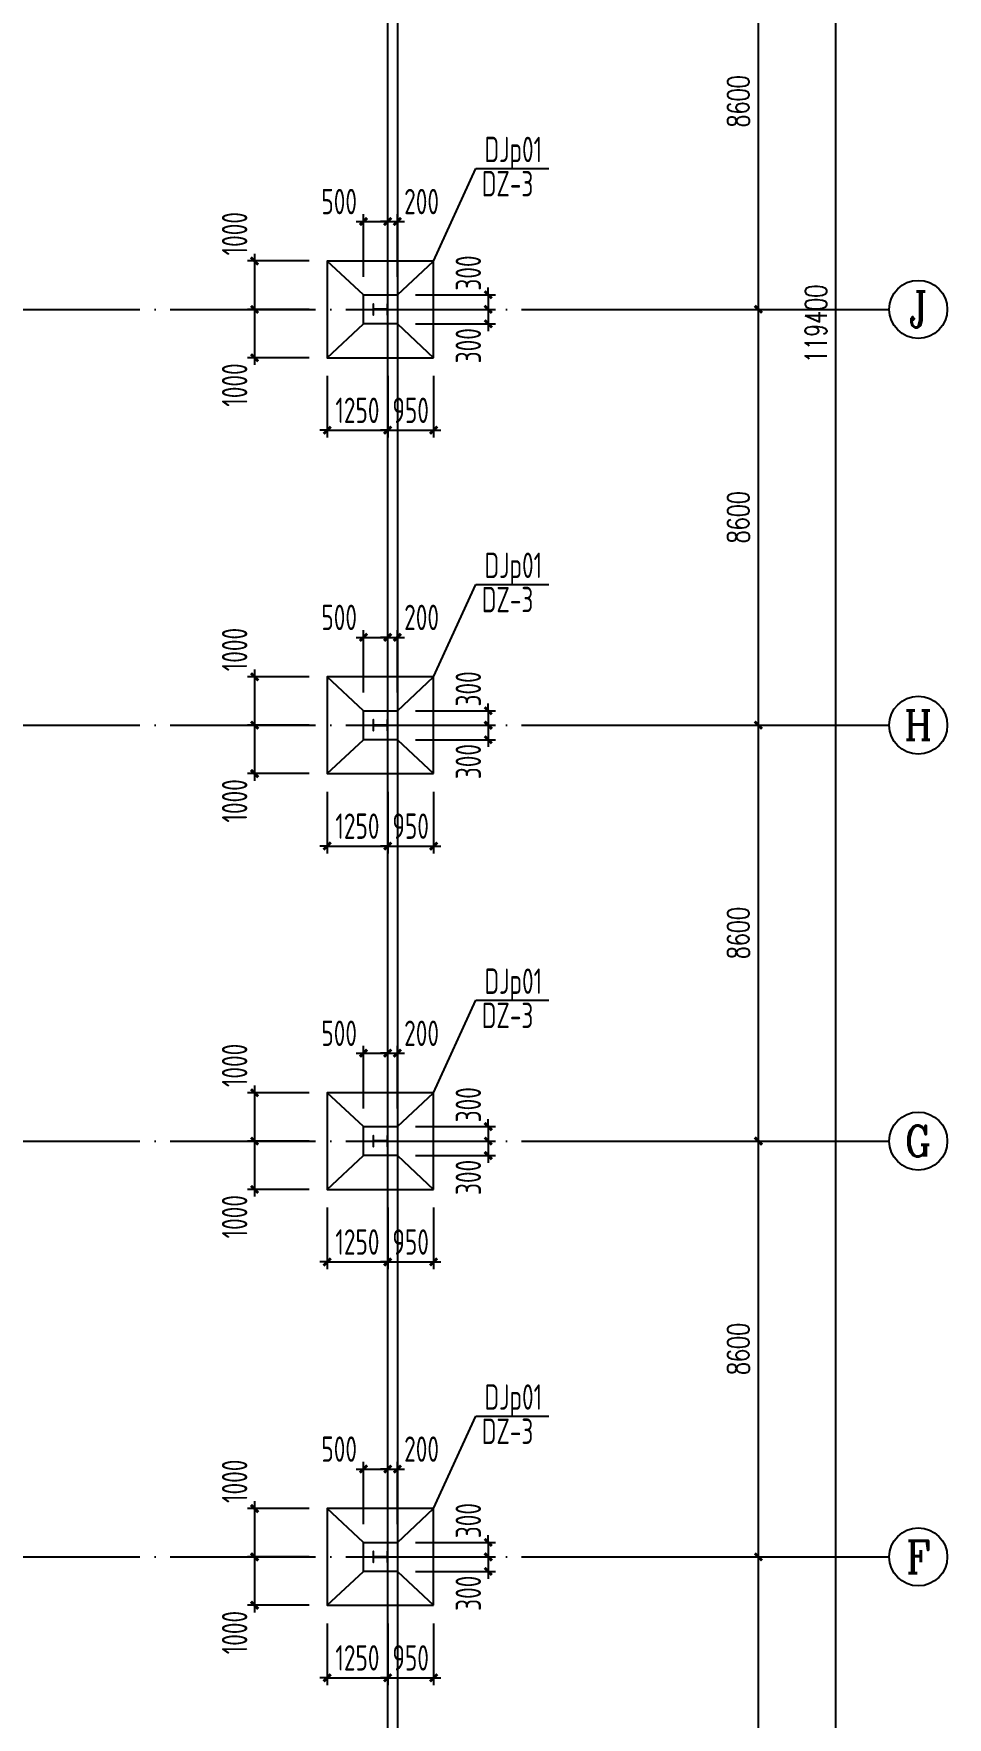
# Model space of a CAD drawing. Extents: x 899043 to 2598688, y -137197 to 211789.
# Drawn here: x 1167493 to 1186372, y 69834 to 104652 of the extents above; entities that cross this region are included whole.
import ezdxf
from ezdxf.enums import TextEntityAlignment as Align

# ---------------------------------------------------------------- set-up
doc = ezdxf.new("R2010")
doc.units = 0
doc.header["$LTSCALE"] = 1500
doc.header["$MEASUREMENT"] = 0
doc.linetypes.add('DOTE', pattern=[2.42, 2, -0.2, 0.02, -0.2])
for name, color, linetype in [('AXIS', 3, 'Continuous'), ('AXIS_TEXT', 7, 'Continuous'), ('BASE', 7, 'Continuous'), ('BASE_DIM', 3, 'Continuous'), ('BASE_NUM', 7, 'Continuous'), ('BASE_TEXT', 7, 'Continuous'), ('DIM', 3, 'Continuous'), ('M_Prof', 2, 'Continuous')]:
    doc.layers.add(name, color=color, linetype=linetype)
doc.styles.add('_TCH_AXIS', font='COMPLEX', dxfattribs={"bigfont": 'GBCBIG'})
doc.styles.add('_TCH_DIM_T3', font='SIMPLEX', dxfattribs={"width": 0.705882, "bigfont": 'GBCBIG'})
doc.styles.add('COMPLEX', font='COMPLEX')
doc.styles.add('TSSD_Dimension', font='Tssdeng.shx', dxfattribs={"width": 0.7, "bigfont": 'hztxt.shx'})
doc.styles.add('TSSD_Label', font='Tssdeng.shx', dxfattribs={"width": 0.7, "bigfont": 'hztxt.shx'})
doc.dimstyles.new('_TCH_ARCH&&150', dxfattribs={"dimtxt": 446.25, "dimasz": 150, "dimexe": 375, "dimexo": 450, "dimgap": 189.375, "dimtad": 1, "dimdec": 0, "dimzin": 0, "dimdsep": 46, "dimtxsty": '_TCH_DIM_T3', "dimblk": 'ARCHTICK', "dimcen": 0.09, "dimclrt": 7, "dimazin": 2, "dimtfac": 1, "dimtdec": 0, "dimtix": 1, "dimtmove": 2, "dimatfit": 3, "dimfxl": 0, "dimtolj": 1, "dimtzin": 0, "dimarcsym": 0})
doc.dimstyles.new('TSSD_150_150', dxfattribs={"dimtxt": 525, "dimasz": 150, "dimexe": 150, "dimexo": 375, "dimgap": 150, "dimtad": 1, "dimdec": 0, "dimzin": 0, "dimdsep": 46, "dimtxsty": 'TSSD_Dimension', "dimblk": 'ARCHTICK', "dimblk1": 'ARCHTICK', "dimblk2": 'ARCHTICK', "dimcen": 0, "dimdle": 150, "dimclrt": 7, "dimadec": 0, "dimazin": 0, "dimtfac": 1, "dimtdec": 0, "dimtix": 1, "dimtmove": 2, "dimatfit": 3, "dimfxl": 0, "dimtolj": 1, "dimtzin": 0, "dimarcsym": 0})

# ---------------------------------------------------------------- blocks, each defined once
blk = doc.blocks.new('_ArchTick')
at = {"color": 0, "linetype": 'ByBlock', "const_width": 0.4}
blk.add_lwpolyline([(-0.5, -0.5), (0.5, 0.5)], dxfattribs=at)
blk = doc.blocks.new('*D212')
at = {"layer": 'AXIS', "color": 0, "lineweight": -2}
for p, q in [((1198940, -129077), (1203865, -129077)), ((1203490, -137677), (1203490, -129077)), ((1198940, -137677), (1203865, -137677))]:
    blk.add_line(p, q, dxfattribs=at)
at = {"layer": 'Defpoints', "color": 0}
for p in [(1198490, -129077), (1203490, -129077), (1198490, -137677)]:
    blk.add_point(p, dxfattribs=at)
at = {"layer": 'AXIS', "color": 0, "lineweight": -2, "xscale": 150, "yscale": 150, "zscale": 150}
for p, rotation in [((1203490, -129077), 90), ((1203490, -137677), 270)]:
    blk.add_blockref('_ArchTick', p, dxfattribs=dict(at, rotation=rotation))
at = {"layer": 'AXIS', "color": 7, "insert": (1203078, -133377), "char_height": 446.2, "attachment_point": 5, "rotation": 90, "style": '_TCH_DIM_T3'}
blk.add_mtext('\\A1;8600', dxfattribs=at)
blk = doc.blocks.new('*D213')
at = {"layer": 'AXIS', "color": 0, "lineweight": -2}
for p, q in [((1198940, -120477), (1203865, -120477)), ((1203490, -129077), (1203490, -120477)), ((1198940, -129077), (1203865, -129077))]:
    blk.add_line(p, q, dxfattribs=at)
at = {"layer": 'Defpoints', "color": 0}
for p in [(1198490, -120477), (1203490, -120477), (1198490, -129077)]:
    blk.add_point(p, dxfattribs=at)
at = {"layer": 'AXIS', "color": 0, "lineweight": -2, "xscale": 150, "yscale": 150, "zscale": 150}
for p, rotation in [((1203490, -120477), 90), ((1203490, -129077), 270)]:
    blk.add_blockref('_ArchTick', p, dxfattribs=dict(at, rotation=rotation))
at = {"layer": 'AXIS', "color": 7, "insert": (1203078, -124777), "char_height": 446.2, "attachment_point": 5, "rotation": 90, "style": '_TCH_DIM_T3'}
blk.add_mtext('\\A1;8600', dxfattribs=at)
blk = doc.blocks.new('*D214')
at = {"layer": 'AXIS', "color": 0, "lineweight": -2}
for p, q in [((1198940, -111877), (1203865, -111877)), ((1203490, -120477), (1203490, -111877)), ((1198940, -120477), (1203865, -120477))]:
    blk.add_line(p, q, dxfattribs=at)
at = {"layer": 'Defpoints', "color": 0}
for p in [(1198490, -111877), (1203490, -111877), (1198490, -120477)]:
    blk.add_point(p, dxfattribs=at)
at = {"layer": 'AXIS', "color": 0, "lineweight": -2, "xscale": 150, "yscale": 150, "zscale": 150}
for p, rotation in [((1203490, -111877), 90), ((1203490, -120477), 270)]:
    blk.add_blockref('_ArchTick', p, dxfattribs=dict(at, rotation=rotation))
at = {"layer": 'AXIS', "color": 7, "insert": (1203078, -116177), "char_height": 446.2, "attachment_point": 5, "rotation": 90, "style": '_TCH_DIM_T3'}
blk.add_mtext('\\A1;8600', dxfattribs=at)
blk = doc.blocks.new('*D215')
at = {"layer": 'AXIS', "color": 0, "lineweight": -2}
for p, q in [((1198940, -103277), (1203865, -103277)), ((1203490, -111877), (1203490, -103277)), ((1198940, -111877), (1203865, -111877))]:
    blk.add_line(p, q, dxfattribs=at)
at = {"layer": 'Defpoints', "color": 0}
for p in [(1198490, -103277), (1203490, -103277), (1198490, -111877)]:
    blk.add_point(p, dxfattribs=at)
at = {"layer": 'AXIS', "color": 0, "lineweight": -2, "xscale": 150, "yscale": 150, "zscale": 150}
for p, rotation in [((1203490, -103277), 90), ((1203490, -111877), 270)]:
    blk.add_blockref('_ArchTick', p, dxfattribs=dict(at, rotation=rotation))
at = {"layer": 'AXIS', "color": 7, "insert": (1203078, -107577), "char_height": 446.2, "attachment_point": 5, "rotation": 90, "style": '_TCH_DIM_T3'}
blk.add_mtext('\\A1;8600', dxfattribs=at)
blk = doc.blocks.new('*D216')
at = {"layer": 'AXIS', "color": 0, "lineweight": -2}
for p, q in [((1198940, -94677), (1203865, -94677)), ((1203490, -103277), (1203490, -94677)), ((1198940, -103277), (1203865, -103277))]:
    blk.add_line(p, q, dxfattribs=at)
at = {"layer": 'Defpoints', "color": 0}
for p in [(1198490, -94677), (1203490, -94677), (1198490, -103277)]:
    blk.add_point(p, dxfattribs=at)
at = {"layer": 'AXIS', "color": 0, "lineweight": -2, "xscale": 150, "yscale": 150, "zscale": 150}
for p, rotation in [((1203490, -94677), 90), ((1203490, -103277), 270)]:
    blk.add_blockref('_ArchTick', p, dxfattribs=dict(at, rotation=rotation))
at = {"layer": 'AXIS', "color": 7, "insert": (1203078, -98977), "char_height": 446.2, "attachment_point": 5, "rotation": 90, "style": '_TCH_DIM_T3'}
blk.add_mtext('\\A1;8600', dxfattribs=at)
blk = doc.blocks.new('*D223')
at = {"layer": 'AXIS', "color": 0, "lineweight": -2}
for p, q in [((1198940, -43877), (1205465, -43877)), ((1205090, -163277), (1205090, -43877)), ((1198940, -163277), (1205465, -163277))]:
    blk.add_line(p, q, dxfattribs=at)
at = {"layer": 'Defpoints', "color": 0}
for p in [(1198490, -43877), (1205090, -43877), (1198490, -163277)]:
    blk.add_point(p, dxfattribs=at)
at = {"layer": 'AXIS', "color": 0, "lineweight": -2, "xscale": 150, "yscale": 150, "zscale": 150}
for p, rotation in [((1205090, -43877), 90), ((1205090, -163277), 270)]:
    blk.add_blockref('_ArchTick', p, dxfattribs=dict(at, rotation=rotation))
at = {"layer": 'AXIS', "color": 7, "insert": (1204678, -103577), "char_height": 446.2, "attachment_point": 5, "rotation": 90, "style": '_TCH_DIM_T3'}
blk.add_mtext('\\A1;119400', dxfattribs=at)
blk = doc.blocks.new('_AXISO')
blk.add_circle((0, 0), 0.5)
at = {"layer": 'AXIS_TEXT', "style": 'COMPLEX', "width": 1.041667}
blk.add_attdef('A', text='', height=0.56, dxfattribs=at).set_placement((-0.25, -0.28), (0.25, -0.28), align=Align.FIT)
blk = doc.blocks.new('A$C0BB32EA6')
at = {"layer": 'M_Prof'}
for points in [[(54000, -59510), (54000, -59290), (53990, -59290), (53990, -59396), (53710, -59396), (53710, -59290), (53700, -59290), (53700, -59510), (53710, -59510), (53710, -59404), (53990, -59404), (53990, -59510)], [(54000, -68110), (54000, -67890), (53990, -67890), (53990, -67996), (53710, -67996), (53710, -67890), (53700, -67890), (53700, -68110), (53710, -68110), (53710, -68004), (53990, -68004), (53990, -68110)], [(54000, -76710), (54000, -76490), (53990, -76490), (53990, -76596), (53710, -76596), (53710, -76490), (53700, -76490), (53700, -76710), (53710, -76710), (53710, -76604), (53990, -76604), (53990, -76710)], [(54000, -85310), (54000, -85090), (53990, -85090), (53990, -85196), (53710, -85196), (53710, -85090), (53700, -85090), (53700, -85310), (53710, -85310), (53710, -85204), (53990, -85204), (53990, -85310)]]:
    blk.add_lwpolyline(points, close=True, dxfattribs=at)
blk = doc.blocks.new('A$C2EA612DB')
at = {"layer": 'M_Prof'}
blk.add_blockref('A$C0BB32EA6', (-54000, 110765), dxfattribs=at)
blk = doc.blocks.new('*D1689')
at = {"layer": 'BASE_DIM', "color": 0, "lineweight": -2}
for p, q in [((1173558, 97576), (1173558, 96301)), ((1174808, 97576), (1174808, 96301)), ((1173558, 96451), (1173408, 96451)), ((1173558, 96451), (1174808, 96451)), ((1174808, 96451), (1174958, 96451))]:
    blk.add_line(p, q, dxfattribs=at)
at = {"layer": 'Defpoints', "color": 0}
for p in [(1173558, 97951), (1174808, 97951), (1174808, 96451)]:
    blk.add_point(p, dxfattribs=at)
at = {"layer": 'BASE_DIM', "color": 0, "lineweight": -2, "xscale": 150, "yscale": 150, "zscale": 150}
blk.add_blockref('_ArchTick', (1173558, 96451), dxfattribs=at)
at = {"layer": 'BASE_DIM', "color": 0, "lineweight": -2, "xscale": 150, "yscale": 150, "zscale": 150, "rotation": 180}
blk.add_blockref('_ArchTick', (1174808, 96451), dxfattribs=at)
at = {"layer": 'BASE_DIM', "color": 7, "insert": (1174183, 96863), "char_height": 525, "attachment_point": 5, "style": 'TSSD_Dimension'}
blk.add_mtext('\\A1;1250', dxfattribs=at)
blk = doc.blocks.new('*D1690')
at = {"layer": 'BASE_DIM', "color": 0, "lineweight": -2}
for p, q in [((1174808, 97576), (1174808, 96301)), ((1175758, 97576), (1175758, 96301)), ((1174808, 96451), (1174658, 96451)), ((1174808, 96451), (1175758, 96451)), ((1175758, 96451), (1175908, 96451))]:
    blk.add_line(p, q, dxfattribs=at)
at = {"layer": 'Defpoints', "color": 0}
for p in [(1174808, 97951), (1175758, 97951), (1175758, 96451)]:
    blk.add_point(p, dxfattribs=at)
at = {"layer": 'BASE_DIM', "color": 0, "lineweight": -2, "xscale": 150, "yscale": 150, "zscale": 150}
blk.add_blockref('_ArchTick', (1174808, 96451), dxfattribs=at)
at = {"layer": 'BASE_DIM', "color": 0, "lineweight": -2, "xscale": 150, "yscale": 150, "zscale": 150, "rotation": 180}
blk.add_blockref('_ArchTick', (1175758, 96451), dxfattribs=at)
at = {"layer": 'BASE_DIM', "color": 7, "insert": (1175283, 96863), "char_height": 525, "attachment_point": 5, "style": 'TSSD_Dimension'}
blk.add_mtext('\\A1;950', dxfattribs=at)
blk = doc.blocks.new('*D1691')
at = {"layer": 'BASE_DIM', "color": 0, "lineweight": -2}
for p, q in [((1173183, 99951), (1171908, 99951)), ((1172058, 100101), (1172058, 98801)), ((1173183, 98951), (1171908, 98951))]:
    blk.add_line(p, q, dxfattribs=at)
at = {"layer": 'Defpoints', "color": 0}
for p in [(1173558, 99951), (1172058, 98951), (1173558, 98951)]:
    blk.add_point(p, dxfattribs=at)
at = {"layer": 'BASE_DIM', "color": 0, "lineweight": -2, "xscale": 150, "yscale": 150, "zscale": 150}
for p, rotation in [((1172058, 99951), 90), ((1172058, 98951), 270)]:
    blk.add_blockref('_ArchTick', p, dxfattribs=dict(at, rotation=rotation))
at = {"layer": 'BASE_DIM', "color": 7, "insert": (1171645, 100515), "char_height": 525, "attachment_point": 5, "rotation": 90, "style": 'TSSD_Dimension'}
blk.add_mtext('\\A1;1000', dxfattribs=at)
blk = doc.blocks.new('*D1692')
at = {"layer": 'BASE_DIM', "color": 0, "lineweight": -2}
for p, q in [((1173183, 98951), (1171908, 98951)), ((1172058, 99101), (1172058, 97801)), ((1173183, 97951), (1171908, 97951))]:
    blk.add_line(p, q, dxfattribs=at)
at = {"layer": 'Defpoints', "color": 0}
for p in [(1173558, 98951), (1172058, 97951), (1173558, 97951)]:
    blk.add_point(p, dxfattribs=at)
at = {"layer": 'BASE_DIM', "color": 0, "lineweight": -2, "xscale": 150, "yscale": 150, "zscale": 150}
for p, rotation in [((1172058, 98951), 90), ((1172058, 97951), 270)]:
    blk.add_blockref('_ArchTick', p, dxfattribs=dict(at, rotation=rotation))
at = {"layer": 'BASE_DIM', "color": 7, "insert": (1171645, 97386), "char_height": 525, "attachment_point": 5, "rotation": 90, "style": 'TSSD_Dimension'}
blk.add_mtext('\\A1;1000', dxfattribs=at)
blk = doc.blocks.new('*D1693')
at = {"layer": 'Defpoints', "color": 0}
for p in [(1174808, 100768), (1174308, 99251), (1174808, 99251)]:
    blk.add_point(p, dxfattribs=at)
at = {"layer": 'DIM', "color": 0, "lineweight": -2}
for p, q in [((1174158, 100768), (1174958, 100768)), ((1174308, 99626), (1174308, 100918)), ((1174808, 99626), (1174808, 100918))]:
    blk.add_line(p, q, dxfattribs=at)
at = {"layer": 'DIM', "color": 0, "lineweight": -2, "xscale": 150, "yscale": 150, "zscale": 150, "rotation": 180}
blk.add_blockref('_ArchTick', (1174308, 100768), dxfattribs=at)
at = {"layer": 'DIM', "color": 0, "lineweight": -2, "xscale": 150, "yscale": 150, "zscale": 150}
blk.add_blockref('_ArchTick', (1174808, 100768), dxfattribs=at)
at = {"layer": 'DIM', "color": 7, "insert": (1173806, 101180), "char_height": 525, "attachment_point": 5, "style": 'TSSD_Dimension'}
blk.add_mtext('\\A1;500', dxfattribs=at)
blk = doc.blocks.new('*D1694')
at = {"layer": 'Defpoints', "color": 0}
for p in [(1175008, 100768), (1174808, 99251), (1175008, 99251)]:
    blk.add_point(p, dxfattribs=at)
at = {"layer": 'DIM', "color": 0, "lineweight": -2}
for p, q in [((1174808, 100768), (1174658, 100768)), ((1174808, 99626), (1174808, 100918)), ((1174808, 100768), (1175008, 100768)), ((1175008, 99626), (1175008, 100918)), ((1175008, 100768), (1175158, 100768))]:
    blk.add_line(p, q, dxfattribs=at)
at = {"layer": 'DIM', "color": 0, "lineweight": -2, "xscale": 150, "yscale": 150, "zscale": 150}
blk.add_blockref('_ArchTick', (1174808, 100768), dxfattribs=at)
at = {"layer": 'DIM', "color": 0, "lineweight": -2, "xscale": 150, "yscale": 150, "zscale": 150, "rotation": 180}
blk.add_blockref('_ArchTick', (1175008, 100768), dxfattribs=at)
at = {"layer": 'DIM', "color": 7, "insert": (1175509, 101180), "char_height": 525, "attachment_point": 5, "style": 'TSSD_Dimension'}
blk.add_mtext('\\A1;200', dxfattribs=at)
blk = doc.blocks.new('*D1695')
at = {"layer": 'Defpoints', "color": 0}
for p in [(1175008, 99251), (1175058, 98951), (1176886, 98951)]:
    blk.add_point(p, dxfattribs=at)
at = {"layer": 'DIM', "color": 0, "lineweight": -2}
for p, q in [((1175383, 99251), (1177036, 99251)), ((1176886, 99251), (1176886, 99401)), ((1176886, 99251), (1176886, 98951)), ((1175433, 98951), (1177036, 98951)), ((1176886, 98951), (1176886, 98801))]:
    blk.add_line(p, q, dxfattribs=at)
at = {"layer": 'DIM', "color": 0, "lineweight": -2, "xscale": 150, "yscale": 150, "zscale": 150}
for p, rotation in [((1176886, 99251), 270), ((1176886, 98951), 90)]:
    blk.add_blockref('_ArchTick', p, dxfattribs=dict(at, rotation=rotation))
at = {"layer": 'DIM', "color": 7, "insert": (1176474, 99702), "char_height": 525, "attachment_point": 5, "rotation": 90, "style": 'TSSD_Dimension'}
blk.add_mtext('\\A1;300', dxfattribs=at)
blk = doc.blocks.new('*D1696')
at = {"layer": 'Defpoints', "color": 0}
for p in [(1175058, 98951), (1175008, 98651), (1176886, 98651)]:
    blk.add_point(p, dxfattribs=at)
at = {"layer": 'DIM', "color": 0, "lineweight": -2}
for p, q in [((1175433, 98951), (1177036, 98951)), ((1176886, 99101), (1176886, 98501)), ((1175383, 98651), (1177036, 98651))]:
    blk.add_line(p, q, dxfattribs=at)
at = {"layer": 'DIM', "color": 0, "lineweight": -2, "xscale": 150, "yscale": 150, "zscale": 150}
for p, rotation in [((1176886, 98951), 90), ((1176886, 98651), 270)]:
    blk.add_blockref('_ArchTick', p, dxfattribs=dict(at, rotation=rotation))
at = {"layer": 'DIM', "color": 7, "insert": (1176474, 98199), "char_height": 525, "attachment_point": 5, "rotation": 90, "style": 'TSSD_Dimension'}
blk.add_mtext('\\A1;300', dxfattribs=at)
blk = doc.blocks.new('*D1705')
at = {"layer": 'BASE_DIM', "color": 0, "lineweight": -2}
for p, q in [((1173558, 88976), (1173558, 87701)), ((1174808, 88976), (1174808, 87701)), ((1173558, 87851), (1173408, 87851)), ((1173558, 87851), (1174808, 87851)), ((1174808, 87851), (1174958, 87851))]:
    blk.add_line(p, q, dxfattribs=at)
at = {"layer": 'Defpoints', "color": 0}
for p in [(1173558, 89351), (1174808, 89351), (1174808, 87851)]:
    blk.add_point(p, dxfattribs=at)
at = {"layer": 'BASE_DIM', "color": 0, "lineweight": -2, "xscale": 150, "yscale": 150, "zscale": 150}
blk.add_blockref('_ArchTick', (1173558, 87851), dxfattribs=at)
at = {"layer": 'BASE_DIM', "color": 0, "lineweight": -2, "xscale": 150, "yscale": 150, "zscale": 150, "rotation": 180}
blk.add_blockref('_ArchTick', (1174808, 87851), dxfattribs=at)
at = {"layer": 'BASE_DIM', "color": 7, "insert": (1174183, 88263), "char_height": 525, "attachment_point": 5, "style": 'TSSD_Dimension'}
blk.add_mtext('\\A1;1250', dxfattribs=at)
blk = doc.blocks.new('*D1706')
at = {"layer": 'BASE_DIM', "color": 0, "lineweight": -2}
for p, q in [((1174808, 88976), (1174808, 87701)), ((1175758, 88976), (1175758, 87701)), ((1174808, 87851), (1174658, 87851)), ((1174808, 87851), (1175758, 87851)), ((1175758, 87851), (1175908, 87851))]:
    blk.add_line(p, q, dxfattribs=at)
at = {"layer": 'Defpoints', "color": 0}
for p in [(1174808, 89351), (1175758, 89351), (1175758, 87851)]:
    blk.add_point(p, dxfattribs=at)
at = {"layer": 'BASE_DIM', "color": 0, "lineweight": -2, "xscale": 150, "yscale": 150, "zscale": 150}
blk.add_blockref('_ArchTick', (1174808, 87851), dxfattribs=at)
at = {"layer": 'BASE_DIM', "color": 0, "lineweight": -2, "xscale": 150, "yscale": 150, "zscale": 150, "rotation": 180}
blk.add_blockref('_ArchTick', (1175758, 87851), dxfattribs=at)
at = {"layer": 'BASE_DIM', "color": 7, "insert": (1175283, 88263), "char_height": 525, "attachment_point": 5, "style": 'TSSD_Dimension'}
blk.add_mtext('\\A1;950', dxfattribs=at)
blk = doc.blocks.new('*D1707')
at = {"layer": 'BASE_DIM', "color": 0, "lineweight": -2}
for p, q in [((1173183, 91351), (1171908, 91351)), ((1172058, 91501), (1172058, 90201)), ((1173183, 90351), (1171908, 90351))]:
    blk.add_line(p, q, dxfattribs=at)
at = {"layer": 'Defpoints', "color": 0}
for p in [(1173558, 91351), (1172058, 90351), (1173558, 90351)]:
    blk.add_point(p, dxfattribs=at)
at = {"layer": 'BASE_DIM', "color": 0, "lineweight": -2, "xscale": 150, "yscale": 150, "zscale": 150}
for p, rotation in [((1172058, 91351), 90), ((1172058, 90351), 270)]:
    blk.add_blockref('_ArchTick', p, dxfattribs=dict(at, rotation=rotation))
at = {"layer": 'BASE_DIM', "color": 7, "insert": (1171645, 91915), "char_height": 525, "attachment_point": 5, "rotation": 90, "style": 'TSSD_Dimension'}
blk.add_mtext('\\A1;1000', dxfattribs=at)
blk = doc.blocks.new('*D1708')
at = {"layer": 'BASE_DIM', "color": 0, "lineweight": -2}
for p, q in [((1173183, 90351), (1171908, 90351)), ((1172058, 90501), (1172058, 89201)), ((1173183, 89351), (1171908, 89351))]:
    blk.add_line(p, q, dxfattribs=at)
at = {"layer": 'Defpoints', "color": 0}
for p in [(1173558, 90351), (1172058, 89351), (1173558, 89351)]:
    blk.add_point(p, dxfattribs=at)
at = {"layer": 'BASE_DIM', "color": 0, "lineweight": -2, "xscale": 150, "yscale": 150, "zscale": 150}
for p, rotation in [((1172058, 90351), 90), ((1172058, 89351), 270)]:
    blk.add_blockref('_ArchTick', p, dxfattribs=dict(at, rotation=rotation))
at = {"layer": 'BASE_DIM', "color": 7, "insert": (1171645, 88786), "char_height": 525, "attachment_point": 5, "rotation": 90, "style": 'TSSD_Dimension'}
blk.add_mtext('\\A1;1000', dxfattribs=at)
blk = doc.blocks.new('*D1709')
at = {"layer": 'Defpoints', "color": 0}
for p in [(1174808, 92168), (1174308, 90651), (1174808, 90651)]:
    blk.add_point(p, dxfattribs=at)
at = {"layer": 'DIM', "color": 0, "lineweight": -2}
for p, q in [((1174308, 91026), (1174308, 92318)), ((1174808, 91026), (1174808, 92318)), ((1174158, 92168), (1174958, 92168))]:
    blk.add_line(p, q, dxfattribs=at)
at = {"layer": 'DIM', "color": 0, "lineweight": -2, "xscale": 150, "yscale": 150, "zscale": 150, "rotation": 180}
blk.add_blockref('_ArchTick', (1174308, 92168), dxfattribs=at)
at = {"layer": 'DIM', "color": 0, "lineweight": -2, "xscale": 150, "yscale": 150, "zscale": 150}
blk.add_blockref('_ArchTick', (1174808, 92168), dxfattribs=at)
at = {"layer": 'DIM', "color": 7, "insert": (1173806, 92580), "char_height": 525, "attachment_point": 5, "style": 'TSSD_Dimension'}
blk.add_mtext('\\A1;500', dxfattribs=at)
blk = doc.blocks.new('*D1710')
at = {"layer": 'Defpoints', "color": 0}
for p in [(1175008, 92168), (1174808, 90651), (1175008, 90651)]:
    blk.add_point(p, dxfattribs=at)
at = {"layer": 'DIM', "color": 0, "lineweight": -2}
for p, q in [((1174808, 91026), (1174808, 92318)), ((1175008, 91026), (1175008, 92318)), ((1174808, 92168), (1174658, 92168)), ((1174808, 92168), (1175008, 92168)), ((1175008, 92168), (1175158, 92168))]:
    blk.add_line(p, q, dxfattribs=at)
at = {"layer": 'DIM', "color": 0, "lineweight": -2, "xscale": 150, "yscale": 150, "zscale": 150}
blk.add_blockref('_ArchTick', (1174808, 92168), dxfattribs=at)
at = {"layer": 'DIM', "color": 0, "lineweight": -2, "xscale": 150, "yscale": 150, "zscale": 150, "rotation": 180}
blk.add_blockref('_ArchTick', (1175008, 92168), dxfattribs=at)
at = {"layer": 'DIM', "color": 7, "insert": (1175509, 92580), "char_height": 525, "attachment_point": 5, "style": 'TSSD_Dimension'}
blk.add_mtext('\\A1;200', dxfattribs=at)
blk = doc.blocks.new('*D1711')
at = {"layer": 'Defpoints', "color": 0}
for p in [(1175008, 90651), (1175058, 90351), (1176886, 90351)]:
    blk.add_point(p, dxfattribs=at)
at = {"layer": 'DIM', "color": 0, "lineweight": -2}
for p, q in [((1175383, 90651), (1177036, 90651)), ((1176886, 90651), (1176886, 90801)), ((1176886, 90651), (1176886, 90351)), ((1175433, 90351), (1177036, 90351)), ((1176886, 90351), (1176886, 90201))]:
    blk.add_line(p, q, dxfattribs=at)
at = {"layer": 'DIM', "color": 0, "lineweight": -2, "xscale": 150, "yscale": 150, "zscale": 150}
for p, rotation in [((1176886, 90651), 270), ((1176886, 90351), 90)]:
    blk.add_blockref('_ArchTick', p, dxfattribs=dict(at, rotation=rotation))
at = {"layer": 'DIM', "color": 7, "insert": (1176474, 91102), "char_height": 525, "attachment_point": 5, "rotation": 90, "style": 'TSSD_Dimension'}
blk.add_mtext('\\A1;300', dxfattribs=at)
blk = doc.blocks.new('*D1712')
at = {"layer": 'Defpoints', "color": 0}
for p in [(1175058, 90351), (1175008, 90051), (1176886, 90051)]:
    blk.add_point(p, dxfattribs=at)
at = {"layer": 'DIM', "color": 0, "lineweight": -2}
for p, q in [((1175433, 90351), (1177036, 90351)), ((1176886, 90501), (1176886, 89901)), ((1175383, 90051), (1177036, 90051))]:
    blk.add_line(p, q, dxfattribs=at)
at = {"layer": 'DIM', "color": 0, "lineweight": -2, "xscale": 150, "yscale": 150, "zscale": 150}
for p, rotation in [((1176886, 90351), 90), ((1176886, 90051), 270)]:
    blk.add_blockref('_ArchTick', p, dxfattribs=dict(at, rotation=rotation))
at = {"layer": 'DIM', "color": 7, "insert": (1176474, 89599), "char_height": 525, "attachment_point": 5, "rotation": 90, "style": 'TSSD_Dimension'}
blk.add_mtext('\\A1;300', dxfattribs=at)
blk = doc.blocks.new('*D1721')
at = {"layer": 'BASE_DIM', "color": 0, "lineweight": -2}
for p, q in [((1173558, 80376), (1173558, 79101)), ((1174808, 80376), (1174808, 79101)), ((1173558, 79251), (1173408, 79251)), ((1173558, 79251), (1174808, 79251)), ((1174808, 79251), (1174958, 79251))]:
    blk.add_line(p, q, dxfattribs=at)
at = {"layer": 'Defpoints', "color": 0}
for p in [(1173558, 80751), (1174808, 80751), (1174808, 79251)]:
    blk.add_point(p, dxfattribs=at)
at = {"layer": 'BASE_DIM', "color": 0, "lineweight": -2, "xscale": 150, "yscale": 150, "zscale": 150}
blk.add_blockref('_ArchTick', (1173558, 79251), dxfattribs=at)
at = {"layer": 'BASE_DIM', "color": 0, "lineweight": -2, "xscale": 150, "yscale": 150, "zscale": 150, "rotation": 180}
blk.add_blockref('_ArchTick', (1174808, 79251), dxfattribs=at)
at = {"layer": 'BASE_DIM', "color": 7, "insert": (1174183, 79663), "char_height": 525, "attachment_point": 5, "style": 'TSSD_Dimension'}
blk.add_mtext('\\A1;1250', dxfattribs=at)
blk = doc.blocks.new('*D1722')
at = {"layer": 'BASE_DIM', "color": 0, "lineweight": -2}
for p, q in [((1174808, 80376), (1174808, 79101)), ((1175758, 80376), (1175758, 79101)), ((1174808, 79251), (1174658, 79251)), ((1174808, 79251), (1175758, 79251)), ((1175758, 79251), (1175908, 79251))]:
    blk.add_line(p, q, dxfattribs=at)
at = {"layer": 'Defpoints', "color": 0}
for p in [(1174808, 80751), (1175758, 80751), (1175758, 79251)]:
    blk.add_point(p, dxfattribs=at)
at = {"layer": 'BASE_DIM', "color": 0, "lineweight": -2, "xscale": 150, "yscale": 150, "zscale": 150}
blk.add_blockref('_ArchTick', (1174808, 79251), dxfattribs=at)
at = {"layer": 'BASE_DIM', "color": 0, "lineweight": -2, "xscale": 150, "yscale": 150, "zscale": 150, "rotation": 180}
blk.add_blockref('_ArchTick', (1175758, 79251), dxfattribs=at)
at = {"layer": 'BASE_DIM', "color": 7, "insert": (1175283, 79663), "char_height": 525, "attachment_point": 5, "style": 'TSSD_Dimension'}
blk.add_mtext('\\A1;950', dxfattribs=at)
blk = doc.blocks.new('*D1723')
at = {"layer": 'BASE_DIM', "color": 0, "lineweight": -2}
for p, q in [((1172058, 82901), (1172058, 81601)), ((1173183, 82751), (1171908, 82751)), ((1173183, 81751), (1171908, 81751))]:
    blk.add_line(p, q, dxfattribs=at)
at = {"layer": 'Defpoints', "color": 0}
for p in [(1173558, 82751), (1172058, 81751), (1173558, 81751)]:
    blk.add_point(p, dxfattribs=at)
at = {"layer": 'BASE_DIM', "color": 0, "lineweight": -2, "xscale": 150, "yscale": 150, "zscale": 150}
for p, rotation in [((1172058, 82751), 90), ((1172058, 81751), 270)]:
    blk.add_blockref('_ArchTick', p, dxfattribs=dict(at, rotation=rotation))
at = {"layer": 'BASE_DIM', "color": 7, "insert": (1171645, 83315), "char_height": 525, "attachment_point": 5, "rotation": 90, "style": 'TSSD_Dimension'}
blk.add_mtext('\\A1;1000', dxfattribs=at)
blk = doc.blocks.new('*D1724')
at = {"layer": 'BASE_DIM', "color": 0, "lineweight": -2}
for p, q in [((1172058, 81901), (1172058, 80601)), ((1173183, 81751), (1171908, 81751)), ((1173183, 80751), (1171908, 80751))]:
    blk.add_line(p, q, dxfattribs=at)
at = {"layer": 'Defpoints', "color": 0}
for p in [(1173558, 81751), (1172058, 80751), (1173558, 80751)]:
    blk.add_point(p, dxfattribs=at)
at = {"layer": 'BASE_DIM', "color": 0, "lineweight": -2, "xscale": 150, "yscale": 150, "zscale": 150}
for p, rotation in [((1172058, 81751), 90), ((1172058, 80751), 270)]:
    blk.add_blockref('_ArchTick', p, dxfattribs=dict(at, rotation=rotation))
at = {"layer": 'BASE_DIM', "color": 7, "insert": (1171645, 80186), "char_height": 525, "attachment_point": 5, "rotation": 90, "style": 'TSSD_Dimension'}
blk.add_mtext('\\A1;1000', dxfattribs=at)
blk = doc.blocks.new('*D1725')
at = {"layer": 'Defpoints', "color": 0}
for p in [(1174808, 83568), (1174308, 82051), (1174808, 82051)]:
    blk.add_point(p, dxfattribs=at)
at = {"layer": 'DIM', "color": 0, "lineweight": -2}
for p, q in [((1174158, 83568), (1174958, 83568)), ((1174308, 82426), (1174308, 83718)), ((1174808, 82426), (1174808, 83718))]:
    blk.add_line(p, q, dxfattribs=at)
at = {"layer": 'DIM', "color": 0, "lineweight": -2, "xscale": 150, "yscale": 150, "zscale": 150, "rotation": 180}
blk.add_blockref('_ArchTick', (1174308, 83568), dxfattribs=at)
at = {"layer": 'DIM', "color": 0, "lineweight": -2, "xscale": 150, "yscale": 150, "zscale": 150}
blk.add_blockref('_ArchTick', (1174808, 83568), dxfattribs=at)
at = {"layer": 'DIM', "color": 7, "insert": (1173806, 83980), "char_height": 525, "attachment_point": 5, "style": 'TSSD_Dimension'}
blk.add_mtext('\\A1;500', dxfattribs=at)
blk = doc.blocks.new('*D1726')
at = {"layer": 'Defpoints', "color": 0}
for p in [(1175008, 83568), (1174808, 82051), (1175008, 82051)]:
    blk.add_point(p, dxfattribs=at)
at = {"layer": 'DIM', "color": 0, "lineweight": -2}
for p, q in [((1174808, 83568), (1174658, 83568)), ((1174808, 82426), (1174808, 83718)), ((1174808, 83568), (1175008, 83568)), ((1175008, 82426), (1175008, 83718)), ((1175008, 83568), (1175158, 83568))]:
    blk.add_line(p, q, dxfattribs=at)
at = {"layer": 'DIM', "color": 0, "lineweight": -2, "xscale": 150, "yscale": 150, "zscale": 150}
blk.add_blockref('_ArchTick', (1174808, 83568), dxfattribs=at)
at = {"layer": 'DIM', "color": 0, "lineweight": -2, "xscale": 150, "yscale": 150, "zscale": 150, "rotation": 180}
blk.add_blockref('_ArchTick', (1175008, 83568), dxfattribs=at)
at = {"layer": 'DIM', "color": 7, "insert": (1175509, 83980), "char_height": 525, "attachment_point": 5, "style": 'TSSD_Dimension'}
blk.add_mtext('\\A1;200', dxfattribs=at)
blk = doc.blocks.new('*D1727')
at = {"layer": 'Defpoints', "color": 0}
for p in [(1175008, 82051), (1175058, 81751), (1176886, 81751)]:
    blk.add_point(p, dxfattribs=at)
at = {"layer": 'DIM', "color": 0, "lineweight": -2}
for p, q in [((1176886, 82051), (1176886, 82201)), ((1175383, 82051), (1177036, 82051)), ((1176886, 82051), (1176886, 81751)), ((1175433, 81751), (1177036, 81751)), ((1176886, 81751), (1176886, 81601))]:
    blk.add_line(p, q, dxfattribs=at)
at = {"layer": 'DIM', "color": 0, "lineweight": -2, "xscale": 150, "yscale": 150, "zscale": 150}
for p, rotation in [((1176886, 82051), 270), ((1176886, 81751), 90)]:
    blk.add_blockref('_ArchTick', p, dxfattribs=dict(at, rotation=rotation))
at = {"layer": 'DIM', "color": 7, "insert": (1176474, 82502), "char_height": 525, "attachment_point": 5, "rotation": 90, "style": 'TSSD_Dimension'}
blk.add_mtext('\\A1;300', dxfattribs=at)
blk = doc.blocks.new('*D1728')
at = {"layer": 'Defpoints', "color": 0}
for p in [(1175058, 81751), (1175008, 81451), (1176886, 81451)]:
    blk.add_point(p, dxfattribs=at)
at = {"layer": 'DIM', "color": 0, "lineweight": -2}
for p, q in [((1176886, 81901), (1176886, 81301)), ((1175433, 81751), (1177036, 81751)), ((1175383, 81451), (1177036, 81451))]:
    blk.add_line(p, q, dxfattribs=at)
at = {"layer": 'DIM', "color": 0, "lineweight": -2, "xscale": 150, "yscale": 150, "zscale": 150}
for p, rotation in [((1176886, 81751), 90), ((1176886, 81451), 270)]:
    blk.add_blockref('_ArchTick', p, dxfattribs=dict(at, rotation=rotation))
at = {"layer": 'DIM', "color": 7, "insert": (1176474, 80999), "char_height": 525, "attachment_point": 5, "rotation": 90, "style": 'TSSD_Dimension'}
blk.add_mtext('\\A1;300', dxfattribs=at)
blk = doc.blocks.new('*D1623')
at = {"layer": 'BASE_DIM', "color": 0, "lineweight": -2}
for p, q in [((1173558, 71776), (1173558, 70501)), ((1174808, 71776), (1174808, 70501)), ((1173558, 70651), (1173408, 70651)), ((1173558, 70651), (1174808, 70651)), ((1174808, 70651), (1174958, 70651))]:
    blk.add_line(p, q, dxfattribs=at)
at = {"layer": 'Defpoints', "color": 0}
for p in [(1173558, 72151), (1174808, 72151), (1174808, 70651)]:
    blk.add_point(p, dxfattribs=at)
at = {"layer": 'BASE_DIM', "color": 0, "lineweight": -2, "xscale": 150, "yscale": 150, "zscale": 150}
blk.add_blockref('_ArchTick', (1173558, 70651), dxfattribs=at)
at = {"layer": 'BASE_DIM', "color": 0, "lineweight": -2, "xscale": 150, "yscale": 150, "zscale": 150, "rotation": 180}
blk.add_blockref('_ArchTick', (1174808, 70651), dxfattribs=at)
at = {"layer": 'BASE_DIM', "color": 7, "insert": (1174183, 71063), "char_height": 525, "attachment_point": 5, "style": 'TSSD_Dimension'}
blk.add_mtext('\\A1;1250', dxfattribs=at)
blk = doc.blocks.new('*D1624')
at = {"layer": 'BASE_DIM', "color": 0, "lineweight": -2}
for p, q in [((1174808, 71776), (1174808, 70501)), ((1175758, 71776), (1175758, 70501)), ((1174808, 70651), (1174658, 70651)), ((1174808, 70651), (1175758, 70651)), ((1175758, 70651), (1175908, 70651))]:
    blk.add_line(p, q, dxfattribs=at)
at = {"layer": 'Defpoints', "color": 0}
for p in [(1174808, 72151), (1175758, 72151), (1175758, 70651)]:
    blk.add_point(p, dxfattribs=at)
at = {"layer": 'BASE_DIM', "color": 0, "lineweight": -2, "xscale": 150, "yscale": 150, "zscale": 150}
blk.add_blockref('_ArchTick', (1174808, 70651), dxfattribs=at)
at = {"layer": 'BASE_DIM', "color": 0, "lineweight": -2, "xscale": 150, "yscale": 150, "zscale": 150, "rotation": 180}
blk.add_blockref('_ArchTick', (1175758, 70651), dxfattribs=at)
at = {"layer": 'BASE_DIM', "color": 7, "insert": (1175283, 71063), "char_height": 525, "attachment_point": 5, "style": 'TSSD_Dimension'}
blk.add_mtext('\\A1;950', dxfattribs=at)
blk = doc.blocks.new('*D1625')
at = {"layer": 'BASE_DIM', "color": 0, "lineweight": -2}
for p, q in [((1172058, 74301), (1172058, 73001)), ((1173183, 74151), (1171908, 74151)), ((1173183, 73151), (1171908, 73151))]:
    blk.add_line(p, q, dxfattribs=at)
at = {"layer": 'Defpoints', "color": 0}
for p in [(1173558, 74151), (1172058, 73151), (1173558, 73151)]:
    blk.add_point(p, dxfattribs=at)
at = {"layer": 'BASE_DIM', "color": 0, "lineweight": -2, "xscale": 150, "yscale": 150, "zscale": 150}
for p, rotation in [((1172058, 74151), 90), ((1172058, 73151), 270)]:
    blk.add_blockref('_ArchTick', p, dxfattribs=dict(at, rotation=rotation))
at = {"layer": 'BASE_DIM', "color": 7, "insert": (1171645, 74715), "char_height": 525, "attachment_point": 5, "rotation": 90, "style": 'TSSD_Dimension'}
blk.add_mtext('\\A1;1000', dxfattribs=at)
blk = doc.blocks.new('*D1626')
at = {"layer": 'BASE_DIM', "color": 0, "lineweight": -2}
for p, q in [((1173183, 73151), (1171908, 73151)), ((1172058, 73301), (1172058, 72001)), ((1173183, 72151), (1171908, 72151))]:
    blk.add_line(p, q, dxfattribs=at)
at = {"layer": 'Defpoints', "color": 0}
for p in [(1173558, 73151), (1172058, 72151), (1173558, 72151)]:
    blk.add_point(p, dxfattribs=at)
at = {"layer": 'BASE_DIM', "color": 0, "lineweight": -2, "xscale": 150, "yscale": 150, "zscale": 150}
for p, rotation in [((1172058, 73151), 90), ((1172058, 72151), 270)]:
    blk.add_blockref('_ArchTick', p, dxfattribs=dict(at, rotation=rotation))
at = {"layer": 'BASE_DIM', "color": 7, "insert": (1171645, 71586), "char_height": 525, "attachment_point": 5, "rotation": 90, "style": 'TSSD_Dimension'}
blk.add_mtext('\\A1;1000', dxfattribs=at)
blk = doc.blocks.new('*D1627')
at = {"layer": 'Defpoints', "color": 0}
for p in [(1174808, 74968), (1174308, 73451), (1174808, 73451)]:
    blk.add_point(p, dxfattribs=at)
at = {"layer": 'DIM', "color": 0, "lineweight": -2}
for p, q in [((1174158, 74968), (1174958, 74968)), ((1174308, 73826), (1174308, 75118)), ((1174808, 73826), (1174808, 75118))]:
    blk.add_line(p, q, dxfattribs=at)
at = {"layer": 'DIM', "color": 0, "lineweight": -2, "xscale": 150, "yscale": 150, "zscale": 150, "rotation": 180}
blk.add_blockref('_ArchTick', (1174308, 74968), dxfattribs=at)
at = {"layer": 'DIM', "color": 0, "lineweight": -2, "xscale": 150, "yscale": 150, "zscale": 150}
blk.add_blockref('_ArchTick', (1174808, 74968), dxfattribs=at)
at = {"layer": 'DIM', "color": 7, "insert": (1173806, 75380), "char_height": 525, "attachment_point": 5, "style": 'TSSD_Dimension'}
blk.add_mtext('\\A1;500', dxfattribs=at)
blk = doc.blocks.new('*D1628')
at = {"layer": 'Defpoints', "color": 0}
for p in [(1175008, 74968), (1174808, 73451), (1175008, 73451)]:
    blk.add_point(p, dxfattribs=at)
at = {"layer": 'DIM', "color": 0, "lineweight": -2}
for p, q in [((1174808, 74968), (1174658, 74968)), ((1174808, 73826), (1174808, 75118)), ((1174808, 74968), (1175008, 74968)), ((1175008, 73826), (1175008, 75118)), ((1175008, 74968), (1175158, 74968))]:
    blk.add_line(p, q, dxfattribs=at)
at = {"layer": 'DIM', "color": 0, "lineweight": -2, "xscale": 150, "yscale": 150, "zscale": 150}
blk.add_blockref('_ArchTick', (1174808, 74968), dxfattribs=at)
at = {"layer": 'DIM', "color": 0, "lineweight": -2, "xscale": 150, "yscale": 150, "zscale": 150, "rotation": 180}
blk.add_blockref('_ArchTick', (1175008, 74968), dxfattribs=at)
at = {"layer": 'DIM', "color": 7, "insert": (1175509, 75380), "char_height": 525, "attachment_point": 5, "style": 'TSSD_Dimension'}
blk.add_mtext('\\A1;200', dxfattribs=at)
blk = doc.blocks.new('*D1629')
at = {"layer": 'Defpoints', "color": 0}
for p in [(1175008, 73451), (1175058, 73151), (1176886, 73151)]:
    blk.add_point(p, dxfattribs=at)
at = {"layer": 'DIM', "color": 0, "lineweight": -2}
for p, q in [((1176886, 73451), (1176886, 73601)), ((1175383, 73451), (1177036, 73451)), ((1175433, 73151), (1177036, 73151)), ((1176886, 73451), (1176886, 73151)), ((1176886, 73151), (1176886, 73001))]:
    blk.add_line(p, q, dxfattribs=at)
at = {"layer": 'DIM', "color": 0, "lineweight": -2, "xscale": 150, "yscale": 150, "zscale": 150}
for p, rotation in [((1176886, 73451), 270), ((1176886, 73151), 90)]:
    blk.add_blockref('_ArchTick', p, dxfattribs=dict(at, rotation=rotation))
at = {"layer": 'DIM', "color": 7, "insert": (1176474, 73902), "char_height": 525, "attachment_point": 5, "rotation": 90, "style": 'TSSD_Dimension'}
blk.add_mtext('\\A1;300', dxfattribs=at)
blk = doc.blocks.new('*D1630')
at = {"layer": 'Defpoints', "color": 0}
for p in [(1175058, 73151), (1175008, 72851), (1176886, 72851)]:
    blk.add_point(p, dxfattribs=at)
at = {"layer": 'DIM', "color": 0, "lineweight": -2}
for p, q in [((1175433, 73151), (1177036, 73151)), ((1176886, 73301), (1176886, 72701)), ((1175383, 72851), (1177036, 72851))]:
    blk.add_line(p, q, dxfattribs=at)
at = {"layer": 'DIM', "color": 0, "lineweight": -2, "xscale": 150, "yscale": 150, "zscale": 150}
for p, rotation in [((1176886, 73151), 90), ((1176886, 72851), 270)]:
    blk.add_blockref('_ArchTick', p, dxfattribs=dict(at, rotation=rotation))
at = {"layer": 'DIM', "color": 7, "insert": (1176474, 72399), "char_height": 525, "attachment_point": 5, "rotation": 90, "style": 'TSSD_Dimension'}
blk.add_mtext('\\A1;300', dxfattribs=at)
blk = doc.blocks.new('A$C5AF141BB')
at = {"layer": 'AXIS', "color": 253, "linetype": 'DOTE'}
for p, q in [((32000, 123526.9), (32000, -5247.5)), ((-26941.1, 60000), (36323.2, 60000)), ((-26941.1, 51400), (36323.2, 51400)), ((-26941.1, 42800), (36323.2, 42800)), ((-26941.1, 34200), (36323.2, 34200))]:
    blk.add_line(p, q, dxfattribs=at)
at = {"layer": 'AXIS'}
for p, q in [((36364.3, 60000), (42364.3, 60000)), ((36364.3, 51400), (42364.3, 51400)), ((36364.3, 42800), (42364.3, 42800)), ((36364.3, 34200), (42364.3, 34200))]:
    blk.add_line(p, q, dxfattribs=at)
ref = blk.add_blockref('_AXISO', (42964.3, 60000), dxfattribs=dict(at, xscale=1200, yscale=1200, zscale=1200))
ref.add_attrib('A', 'J', dxfattribs={"layer": 'AXIS_TEXT', "height": 744.1, "style": '_TCH_AXIS'}).set_placement((42769.4, 59628), (43159.2, 59628), align=Align.FIT)
ref = blk.add_blockref('_AXISO', (42964.3, 51400), dxfattribs=dict(at, xscale=1200, yscale=1200, zscale=1200))
ref.add_attrib('A', 'H', dxfattribs={"layer": 'AXIS_TEXT', "height": 608.3, "style": '_TCH_AXIS'}).set_placement((42674.6, 51095.9), (43254, 51095.9), align=Align.FIT)
ref = blk.add_blockref('_AXISO', (42964.3, 42800), dxfattribs=dict(at, xscale=1200, yscale=1200, zscale=1200))
ref.add_attrib('A', 'G', dxfattribs={"layer": 'AXIS_TEXT', "height": 637.8, "style": '_TCH_AXIS'}).set_placement((42691, 42481.1), (43237.6, 42481.1), align=Align.FIT)
ref = blk.add_blockref('_AXISO', (42964.3, 34200), dxfattribs=dict(at, xscale=1200, yscale=1200, zscale=1200))
ref.add_attrib('A', 'F', dxfattribs={"layer": 'AXIS_TEXT', "height": 668.2, "style": '_TCH_AXIS'}).set_placement((42709.8, 33865.9), (43218.8, 33865.9), align=Align.FIT)
for p1, p2, distance, picture, middle in [((34661.1, 0), (34661.1, 119400), -6600, '*D223', (40848.6, 59700)), ((34661.1, 60000), (34661.1, 68600), -5000, '*D216', (39248.6, 64300)), ((34661.1, 51400), (34661.1, 60000), -5000, '*D215', (39248.6, 55700)), ((34661.1, 42800), (34661.1, 51400), -5000, '*D214', (39248.6, 47100)), ((34661.1, 34200), (34661.1, 42800), -5000, '*D213', (39248.6, 38500)), ((34661.1, 25600), (34661.1, 34200), -5000, '*D212', (39248.6, 29900))]:
    dim = blk.add_aligned_dim(p1=p1, p2=p2, distance=distance, dimstyle='_TCH_ARCH&&150', dxfattribs=at)
    dim.commit()
    dim.dimension.update_dxf_attribs({"geometry": picture, "text_midpoint": middle, "insert": (-1163829.4, 163277.5)})

msp = doc.modelspace()

# ---------------------------------------------------------------- linework, layer by layer
at = {"layer": 'AXIS', "color": 4}
for points in [[(1120607.8, 141700.6), (1120607.8, 158550.6), (1175007.8, 158550.6), (1175007.8, 47600.6)], [(1120807.8, 141700.6), (1120807.8, 158350.6), (1174807.8, 158350.6), (1174807.8, 47600.6)]]:
    msp.add_lwpolyline(points, dxfattribs=at)
at = {"layer": 'BASE'}
for p, q in [((1174307.8, 99250.6), (1173557.8, 99950.6)), ((1175007.8, 99250.6), (1175757.8, 99950.6)), ((1173557.8, 97950.6), (1174307.8, 98650.6)), ((1175007.8, 98650.6), (1175757.8, 97950.6)), ((1174307.8, 90650.6), (1173557.8, 91350.6)), ((1175007.8, 90650.6), (1175757.8, 91350.6)), ((1173557.8, 89350.6), (1174307.8, 90050.6)), ((1175007.8, 90050.6), (1175757.8, 89350.6)), ((1174307.8, 82050.6), (1173557.8, 82750.6)), ((1175007.8, 82050.6), (1175757.8, 82750.6)), ((1173557.8, 80750.6), (1174307.8, 81450.6)), ((1175007.8, 81450.6), (1175757.8, 80750.6)), ((1174307.8, 73450.6), (1173557.8, 74150.6)), ((1175007.8, 73450.6), (1175757.8, 74150.6)), ((1173557.8, 72150.6), (1174307.8, 72850.6)), ((1175007.8, 72850.6), (1175757.8, 72150.6))]:
    msp.add_line(p, q, dxfattribs=at)
for points in [[(1175757.8, 97950.6), (1175757.8, 99950.6), (1173557.8, 99950.6), (1173557.8, 97950.6)], [(1175007.8, 99250.6), (1175007.8, 98650.6), (1174307.8, 98650.6), (1174307.8, 99250.6)], [(1175757.8, 89350.6), (1175757.8, 91350.6), (1173557.8, 91350.6), (1173557.8, 89350.6)], [(1175007.8, 90650.6), (1175007.8, 90050.6), (1174307.8, 90050.6), (1174307.8, 90650.6)], [(1175757.8, 80750.6), (1175757.8, 82750.6), (1173557.8, 82750.6), (1173557.8, 80750.6)], [(1175007.8, 82050.6), (1175007.8, 81450.6), (1174307.8, 81450.6), (1174307.8, 82050.6)], [(1175757.8, 72150.6), (1175757.8, 74150.6), (1173557.8, 74150.6), (1173557.8, 72150.6)], [(1175007.8, 73450.6), (1175007.8, 72850.6), (1174307.8, 72850.6), (1174307.8, 73450.6)]]:
    msp.add_lwpolyline(points, close=True, dxfattribs=at)
at = {"layer": 'BASE_TEXT'}
for p, q in [((1175757.8, 99950.6), (1176631.7, 101862.7)), ((1176631.7, 101862.7), (1178137.9, 101862.7)), ((1175757.8, 91350.6), (1176631.7, 93262.7)), ((1176631.7, 93262.7), (1178137.9, 93262.7)), ((1175757.8, 82750.6), (1176631.7, 84662.7)), ((1176631.7, 84662.7), (1178137.9, 84662.7)), ((1175757.8, 74150.6), (1176631.7, 76062.7)), ((1176631.7, 76062.7), (1178137.9, 76062.7))]:
    msp.add_line(p, q, dxfattribs=at)

# ---------------------------------------------------------------- block references
at = {"layer": 'AXIS'}
for name, p in [('A$C5AF141BB', (1142807.8, 38950.6)), ('A$C2EA612DB', (1174807.8, 47585.6))]:
    msp.add_blockref(name, p, dxfattribs=at)

# ---------------------------------------------------------------- texts
at = {"layer": 'BASE_NUM', "style": 'TSSD_Label', "width": 0.7}
for s, p in [('DJp01', (1176809.2, 101995.3)), ('DZ-3', (1176753.4, 101286.9)), ('DJp01', (1176809.2, 93395.3)), ('DZ-3', (1176753.4, 92686.9)), ('DJp01', (1176809.2, 84795.3)), ('DZ-3', (1176753.4, 84086.9)), ('DJp01', (1176809.2, 76195.3)), ('DZ-3', (1176753.4, 75486.9))]:
    msp.add_text(s, height=525, dxfattribs=at).set_placement(p)

# ---------------------------------------------------------------- dimensions: what is measured, and where the dimension line sits
at = {"layer": 'BASE_DIM'}
for base, p1, p2, picture, middle in [((1172057.8, 98950.6), (1173557.8, 99950.6), (1173557.8, 98950.6), '*D1691', (1171645.3, 100515.3)), ((1172057.8, 97950.6), (1173557.8, 98950.6), (1173557.8, 97950.6), '*D1692', (1171645.3, 97385.9)), ((1172057.8, 90350.6), (1173557.8, 91350.6), (1173557.8, 90350.6), '*D1707', (1171645.3, 91915.3)), ((1172057.8, 89350.6), (1173557.8, 90350.6), (1173557.8, 89350.6), '*D1708', (1171645.3, 88785.9)), ((1172057.8, 81750.6), (1173557.8, 82750.6), (1173557.8, 81750.6), '*D1723', (1171645.3, 83315.3)), ((1172057.8, 80750.6), (1173557.8, 81750.6), (1173557.8, 80750.6), '*D1724', (1171645.3, 80185.9)), ((1172057.8, 73150.6), (1173557.8, 74150.6), (1173557.8, 73150.6), '*D1625', (1171645.3, 74715.3)), ((1172057.8, 72150.6), (1173557.8, 73150.6), (1173557.8, 72150.6), '*D1626', (1171645.3, 71585.9))]:
    dim = msp.add_linear_dim(base=base, p1=p1, p2=p2, angle=270, dimstyle='TSSD_150_150', dxfattribs=at)
    dim.commit()
    dim.dimension.update_dxf_attribs({"geometry": picture, "text_midpoint": middle, "dimtype": 161})
for p1, p2, picture, middle in [((1173557.8, 97950.6), (1174807.8, 97950.6), '*D1689', (1174182.8, 96863.1)), ((1174807.8, 97950.6), (1175757.8, 97950.6), '*D1690', (1175282.8, 96863.1)), ((1173557.8, 89350.6), (1174807.8, 89350.6), '*D1705', (1174182.8, 88263.1)), ((1174807.8, 89350.6), (1175757.8, 89350.6), '*D1706', (1175282.8, 88263.1)), ((1173557.8, 80750.6), (1174807.8, 80750.6), '*D1721', (1174182.8, 79663.1)), ((1174807.8, 80750.6), (1175757.8, 80750.6), '*D1722', (1175282.8, 79663.1)), ((1173557.8, 72150.6), (1174807.8, 72150.6), '*D1623', (1174182.8, 71063.1)), ((1174807.8, 72150.6), (1175757.8, 72150.6), '*D1624', (1175282.8, 71063.1))]:
    dim = msp.add_aligned_dim(p1=p1, p2=p2, distance=-1500, dimstyle='TSSD_150_150', dxfattribs=at)
    dim.commit()
    dim.dimension.update_dxf_attribs({"geometry": picture, "text_midpoint": middle})
at = {"layer": 'DIM'}
for base, p1, p2, picture, middle in [((1174807.8, 100767.8), (1174307.8, 99250.6), (1174807.8, 99250.6), '*D1693', (1173806.2, 101180.3)), ((1175007.8, 100767.8), (1174807.8, 99250.6), (1175007.8, 99250.6), '*D1694', (1175509.4, 101180.3)), ((1174807.8, 92167.8), (1174307.8, 90650.6), (1174807.8, 90650.6), '*D1709', (1173806.2, 92580.3)), ((1175007.8, 92167.8), (1174807.8, 90650.6), (1175007.8, 90650.6), '*D1710', (1175509.4, 92580.3)), ((1174807.8, 83567.8), (1174307.8, 82050.6), (1174807.8, 82050.6), '*D1725', (1173806.2, 83980.3)), ((1175007.8, 83567.8), (1174807.8, 82050.6), (1175007.8, 82050.6), '*D1726', (1175509.4, 83980.3)), ((1174807.8, 74967.8), (1174307.8, 73450.6), (1174807.8, 73450.6), '*D1627', (1173806.2, 75380.3)), ((1175007.8, 74967.8), (1174807.8, 73450.6), (1175007.8, 73450.6), '*D1628', (1175509.4, 75380.3))]:
    dim = msp.add_linear_dim(base=base, p1=p1, p2=p2, dimstyle='TSSD_150_150', dxfattribs=at)
    dim.commit()
    dim.dimension.update_dxf_attribs({"geometry": picture, "text_midpoint": middle, "dimtype": 160})
for base, p1, p2, picture, middle in [((1176886.1, 98950.6), (1175007.8, 99250.6), (1175057.8, 98950.6), '*D1695', (1176473.6, 99702.2)), ((1176886.1, 98650.6), (1175057.8, 98950.6), (1175007.8, 98650.6), '*D1696', (1176473.6, 98199)), ((1176886.1, 90350.6), (1175007.8, 90650.6), (1175057.8, 90350.6), '*D1711', (1176473.6, 91102.2)), ((1176886.1, 90050.6), (1175057.8, 90350.6), (1175007.8, 90050.6), '*D1712', (1176473.6, 89599)), ((1176886.1, 81750.6), (1175007.8, 82050.6), (1175057.8, 81750.6), '*D1727', (1176473.6, 82502.2)), ((1176886.1, 81450.6), (1175057.8, 81750.6), (1175007.8, 81450.6), '*D1728', (1176473.6, 80999)), ((1176886.1, 73150.6), (1175007.8, 73450.6), (1175057.8, 73150.6), '*D1629', (1176473.6, 73902.2)), ((1176886.1, 72850.6), (1175057.8, 73150.6), (1175007.8, 72850.6), '*D1630', (1176473.6, 72399))]:
    dim = msp.add_linear_dim(base=base, p1=p1, p2=p2, angle=270, dimstyle='TSSD_150_150', dxfattribs=at)
    dim.commit()
    dim.dimension.update_dxf_attribs({"geometry": picture, "text_midpoint": middle, "dimtype": 160})

doc.saveas('drawing.dxf')
